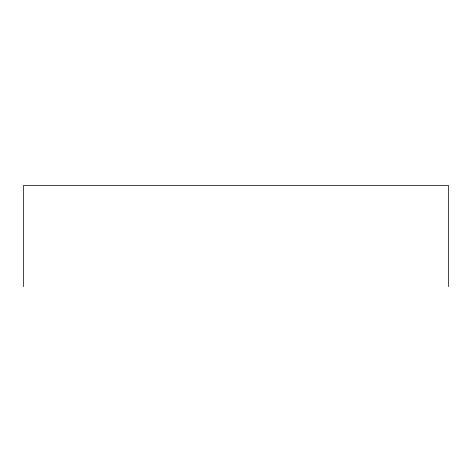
<?xml version="1.0" encoding="UTF-8"?>
<svg xmlns="http://www.w3.org/2000/svg" width="472" height="472" viewBox="0 0 472 472"><rect width="100%" height="100%" fill="white"/><g stroke="black" fill="none" stroke-linecap="round" stroke-linejoin="round"><path stroke-width="0.71" d="M448.4 286.651L448.4 185.348L23.6 185.348L23.6 286.651"/></g></svg>
